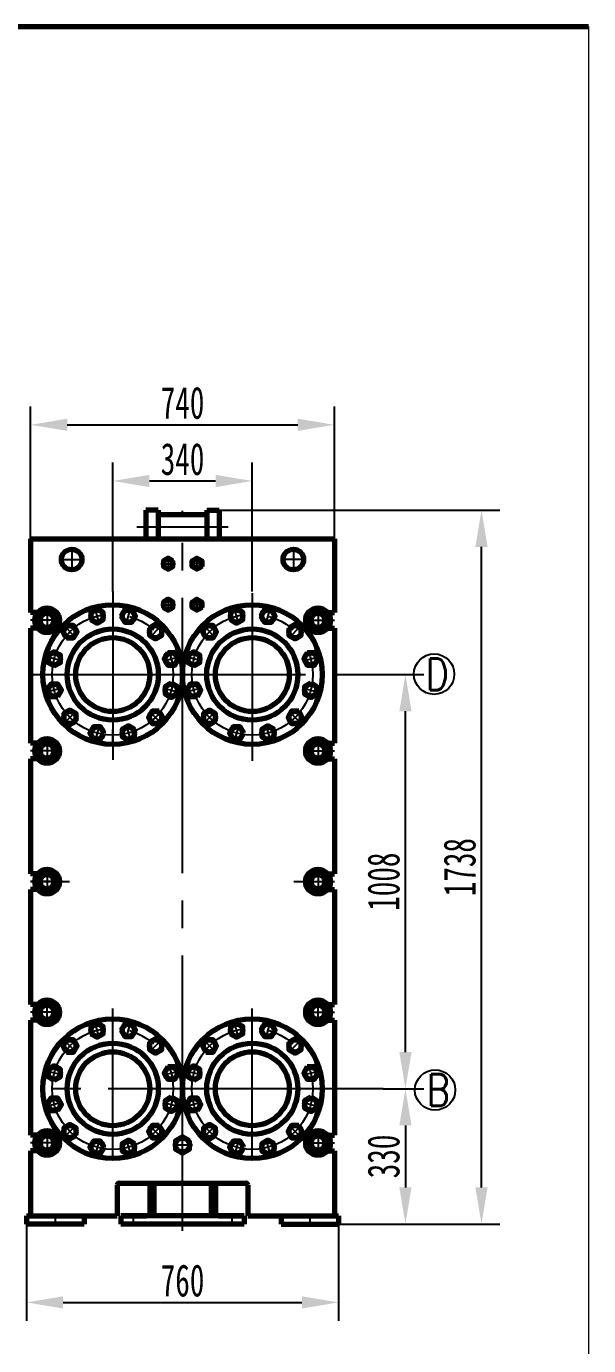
# Model space of a CAD drawing. Header units: millimetres. Extents: x -1351 to 1275, y 768 to 1047.
# Drawn here: x -1232.1 to -1170.7, y 901.9 to 1045.8 of the extents above; entities that cross this region are included whole.
import ezdxf

# ---------------------------------------------------------------- set-up
doc = ezdxf.new("R2010")
doc.units = ezdxf.units.MM
doc.linetypes.add('EB_DASHDOT', pattern=[39, 30, -3, 3, -3])
doc.layers.get('0').update_dxf_attribs({"lineweight": 0})
for name, color, linetype, lineweight in [('CAXA0', 7, 'Continuous', 70), ('CAXA1', 1, 'EB_DASHDOT', 25), ('CAXA3', 7, 'Continuous', 25), ('CAXA4', 3, 'Continuous', 25)]:
    doc.layers.add(name, color=color, linetype=linetype, lineweight=lineweight)
doc.styles.add('HZTXT', font='TXT.SHX', dxfattribs={"width": 0.8, "bigfont": 'HZTXT.SHX'})
doc.styles.add('标准', font='SIMFANG.TTF', dxfattribs={"width": 0.667})
doc.dimstyles.new('标准', dxfattribs={"dimtxt": 3.5, "dimasz": 4, "dimexe": 2, "dimexo": 0, "dimtad": 1, "dimdec": 1, "dimdsep": 46, "dimtxsty": '标准', "dimcen": 0, "dimdle": 6, "dimazin": 2, "dimtfac": 1, "dimtdec": 3, "dimtmove": 0, "dimatfit": 3, "dimfxl": 0, "dimtolj": 1, "dimtzin": 0, "dimarcsym": 0})

# ---------------------------------------------------------------- blocks, each defined once
blk = doc.blocks.new('*D7')
at = {"layer": 'CAXA4', "color": 0, "lineweight": -2}
for p, q in [((-1231.62, 989.86), (-1231.62, 1004.31)), ((-1198.47, 989.44), (-1198.47, 1004.31)), ((-1227.62, 1002.31), (-1202.47, 1002.31))]:
    blk.add_line(p, q, dxfattribs=at)
at = {"layer": 'CAXA4', "color": 0}
for points in [[(-1227.62, 1002.98), (-1227.62, 1001.65), (-1231.62, 1002.31)], [(-1202.47, 1002.98), (-1202.47, 1001.65), (-1198.47, 1002.31)]]:
    blk.add_solid(points, dxfattribs=at)
at = {"layer": 'Defpoints', "color": 0}
for p in [(-1198.47, 1002.31), (-1231.62, 989.86), (-1198.47, 989.44)]:
    blk.add_point(p, dxfattribs=at)
at = {"layer": 'CAXA4', "color": 0, "insert": (-1215.04, 1004.69), "char_height": 3.5, "attachment_point": 5, "style": '标准'}
blk.add_mtext('\\A1;\\fFangSong_GB2312;740', dxfattribs=at)
blk = doc.blocks.new('*D9')
at = {"layer": 'CAXA4', "color": 0, "lineweight": -2}
for p, q in [((-1232.07, 915.16), (-1232.07, 904.63)), ((-1198.02, 915.16), (-1198.02, 904.63)), ((-1228.07, 906.63), (-1202.02, 906.63))]:
    blk.add_line(p, q, dxfattribs=at)
at = {"layer": 'CAXA4', "color": 0}
for points in [[(-1228.07, 907.29), (-1228.07, 905.96), (-1232.07, 906.63)], [(-1202.02, 907.29), (-1202.02, 905.96), (-1198.02, 906.63)]]:
    blk.add_solid(points, dxfattribs=at)
at = {"layer": 'Defpoints', "color": 0}
for p in [(-1232.07, 915.16), (-1198.02, 915.16), (-1198.02, 906.63)]:
    blk.add_point(p, dxfattribs=at)
at = {"layer": 'CAXA4', "color": 0, "insert": (-1215.04, 909), "char_height": 3.5, "attachment_point": 5, "style": '标准'}
blk.add_mtext('\\A1;\\fFangSong_GB2312;760', dxfattribs=at)
blk = doc.blocks.new('*D10')
at = {"layer": 'CAXA4', "color": 0, "lineweight": -2}
for p, q in [((-1198.47, 975.08), (-1188.72, 975.08)), ((-1190.72, 933.92), (-1190.72, 971.08)), ((-1193.15, 929.92), (-1188.72, 929.92))]:
    blk.add_line(p, q, dxfattribs=at)
at = {"layer": 'CAXA4', "color": 0}
for points in [[(-1191.38, 971.08), (-1190.05, 971.08), (-1190.72, 975.08)], [(-1191.38, 933.92), (-1190.05, 933.92), (-1190.72, 929.92)]]:
    blk.add_solid(points, dxfattribs=at)
at = {"layer": 'Defpoints', "color": 0}
for p in [(-1198.47, 975.08), (-1190.72, 975.08), (-1193.15, 929.92)]:
    blk.add_point(p, dxfattribs=at)
at = {"layer": 'CAXA4', "color": 0, "insert": (-1193.09, 952.5), "char_height": 3.5, "attachment_point": 5, "rotation": 90, "style": '标准'}
blk.add_mtext('\\A1;\\fFangSong_GB2312;1008', dxfattribs=at)
blk = doc.blocks.new('*D11')
at = {"layer": 'CAXA4', "color": 0, "lineweight": -2}
for p, q in [((-1192.87, 929.92), (-1188.72, 929.92)), ((-1190.72, 925.92), (-1190.72, 919.16)), ((-1198.02, 915.16), (-1188.72, 915.16))]:
    blk.add_line(p, q, dxfattribs=at)
at = {"layer": 'CAXA4', "color": 0}
for points in [[(-1191.38, 925.92), (-1190.05, 925.92), (-1190.72, 929.92)], [(-1191.38, 919.16), (-1190.05, 919.16), (-1190.72, 915.16)]]:
    blk.add_solid(points, dxfattribs=at)
at = {"layer": 'Defpoints', "color": 0}
for p in [(-1192.87, 929.92), (-1198.02, 915.16), (-1190.72, 915.16)]:
    blk.add_point(p, dxfattribs=at)
at = {"layer": 'CAXA4', "color": 0, "insert": (-1193.09, 922.54), "char_height": 3.5, "attachment_point": 5, "rotation": 90, "style": '标准'}
blk.add_mtext('\\A1;\\fFangSong_GB2312;330', dxfattribs=at)
blk = doc.blocks.new('*D14')
at = {"layer": 'CAXA4', "color": 0, "lineweight": -2}
for p, q in [((-1222.66, 984.13), (-1222.66, 998.19)), ((-1207.43, 984.13), (-1207.43, 998.19)), ((-1218.66, 996.19), (-1211.43, 996.19))]:
    blk.add_line(p, q, dxfattribs=at)
at = {"layer": 'CAXA4', "color": 0}
for points in [[(-1218.66, 996.85), (-1218.66, 995.52), (-1222.66, 996.19)], [(-1211.43, 996.85), (-1211.43, 995.52), (-1207.43, 996.19)]]:
    blk.add_solid(points, dxfattribs=at)
at = {"layer": 'Defpoints', "color": 0}
for p in [(-1207.43, 996.19), (-1222.66, 984.13), (-1207.43, 984.13)]:
    blk.add_point(p, dxfattribs=at)
at = {"layer": 'CAXA4', "color": 0, "insert": (-1215.04, 998.56), "char_height": 3.5, "attachment_point": 5, "style": '标准'}
blk.add_mtext('\\A1;\\fFangSong_GB2312;340', dxfattribs=at)
blk = doc.blocks.new('*D15')
at = {"layer": 'CAXA4', "color": 0, "lineweight": -2}
for p, q in [((-1211.05, 993), (-1180.42, 993)), ((-1182.42, 919.16), (-1182.42, 989)), ((-1198.02, 915.16), (-1180.42, 915.16))]:
    blk.add_line(p, q, dxfattribs=at)
at = {"layer": 'CAXA4', "color": 0}
for points in [[(-1183.08, 989), (-1181.75, 989), (-1182.42, 993)], [(-1183.08, 919.16), (-1181.75, 919.16), (-1182.42, 915.16)]]:
    blk.add_solid(points, dxfattribs=at)
at = {"layer": 'Defpoints', "color": 0}
for p in [(-1211.05, 993), (-1182.42, 993), (-1198.02, 915.16)]:
    blk.add_point(p, dxfattribs=at)
at = {"layer": 'CAXA4', "color": 0, "insert": (-1184.79, 954.08), "char_height": 3.5, "attachment_point": 5, "rotation": 90, "style": '标准'}
blk.add_mtext('\\A1;\\fFangSong_GB2312;1738', dxfattribs=at)

msp = doc.modelspace()

# ---------------------------------------------------------------- linework, layer by layer
for p, q in [((-1170.72273, 1045.75175), (-1170.72273, 1036.95138)), ((-1170.72273, 1036.95138), (-1170.72273, 774.75175))]:
    msp.add_line(p, q)
at = {"layer": 'CAXA0', "color": 0, "linetype": 'Continuous', "lineweight": 70}
for p, q in [((-1350.72273, 1045.75175), (-1170.72273, 1045.75175)), ((-1217.68517, 992.99774), (-1219.02917, 992.99774)), ((-1219.02917, 992.99774), (-1219.02917, 989.86174)), ((-1217.68517, 992.99774), (-1217.68517, 989.86174)), ((-1217.68517, 992.54974), (-1212.39877, 992.54974)), ((-1212.39877, 992.99774), (-1211.05477, 992.99774)), ((-1212.39877, 992.99774), (-1212.39877, 989.86174)), ((-1211.05477, 992.99774), (-1211.05477, 989.86174)), ((-1231.61797, 989.86174), (-1198.46597, 989.86174)), ((-1231.61797, 989.86174), (-1231.61797, 981.84552)), ((-1198.46597, 989.86174), (-1198.46597, 981.84552)), ((-1230.86607, 981.84552), (-1231.61797, 981.84552)), ((-1199.21788, 981.84552), (-1198.46597, 981.84552)), ((-1230.86607, 980.14312), (-1231.61797, 980.14312)), ((-1231.61797, 980.14312), (-1231.61797, 967.59912)), ((-1199.21788, 980.14312), (-1198.46597, 980.14312)), ((-1198.46597, 980.14312), (-1198.46597, 967.59912)), ((-1230.86607, 967.59912), (-1231.61797, 967.59912)), ((-1199.21788, 967.59912), (-1198.46597, 967.59912)), ((-1230.86607, 965.89672), (-1231.61797, 965.89672)), ((-1231.61797, 965.89672), (-1231.61797, 953.35272)), ((-1199.21788, 965.89672), (-1198.46597, 965.89672)), ((-1198.46597, 965.89672), (-1198.46597, 953.35272)), ((-1230.86607, 953.35272), (-1231.61797, 953.35272)), ((-1199.21788, 953.35272), (-1198.46597, 953.35272)), ((-1230.86607, 951.65032), (-1231.61797, 951.65032)), ((-1231.61797, 951.65032), (-1231.61797, 939.10632)), ((-1199.21788, 951.65032), (-1198.46597, 951.65032)), ((-1198.46597, 951.65032), (-1198.46597, 939.10632)), ((-1230.86607, 939.10632), (-1231.61797, 939.10632)), ((-1199.21788, 939.10632), (-1198.46597, 939.10632)), ((-1230.86607, 937.40392), (-1231.61797, 937.40392)), ((-1231.61797, 937.40392), (-1231.61797, 924.85992)), ((-1199.21788, 937.40392), (-1198.46597, 937.40392)), ((-1198.46597, 937.40392), (-1198.46597, 924.85992)), ((-1230.86607, 924.85992), (-1231.61797, 924.85992)), ((-1199.21788, 924.85992), (-1198.46597, 924.85992)), ((-1230.86607, 923.15752), (-1231.61797, 923.15752)), ((-1231.61797, 923.15752), (-1231.61797, 916.05971)), ((-1199.21788, 923.15752), (-1198.46597, 923.15752)), ((-1198.46597, 923.15752), (-1198.46597, 916.05971)), ((-1222.16517, 919.41971), (-1222.16517, 916.05971)), ((-1221.94117, 919.64371), (-1208.14277, 919.64371)), ((-1218.62597, 919.64371), (-1218.62597, 916.05971)), ((-1218.17797, 919.64371), (-1218.17797, 916.05971)), ((-1211.90597, 919.64371), (-1211.90597, 916.05971)), ((-1211.45797, 919.64371), (-1211.45797, 916.05971)), ((-1207.91877, 919.41971), (-1207.91877, 916.05971)), ((-1232.06597, 916.05971), (-1222.16517, 916.05971)), ((-1232.06597, 916.05971), (-1232.06597, 915.16371)), ((-1225.79397, 915.16371), (-1232.06597, 915.16371)), ((-1225.79397, 916.05971), (-1225.79397, 915.16371)), ((-1221.76197, 916.05971), (-1221.76197, 915.16371)), ((-1208.32197, 916.05971), (-1221.76197, 916.05971)), ((-1221.76197, 916.05971), (-1218.96197, 916.05971)), ((-1208.32197, 915.16371), (-1221.76197, 915.16371)), ((-1211.12197, 916.05971), (-1208.32197, 916.05971)), ((-1208.32197, 916.05971), (-1208.32197, 915.16371)), ((-1207.91877, 916.05971), (-1198.01797, 916.05971)), ((-1204.28997, 916.05971), (-1204.28997, 915.16371)), ((-1204.28997, 915.16371), (-1198.01797, 915.16371)), ((-1198.01797, 916.05971), (-1198.01797, 915.16371))]:
    msp.add_line(p, q, dxfattribs=at)
for points in [[(-1216.09008, 987.46672), (-1216.60997, 987.76688), (-1217.12987, 987.46672), (-1217.12987, 986.8664), (-1216.60997, 986.56624), (-1216.09008, 986.8664), (-1216.09008, 987.46672)], [(-1212.95408, 986.8664), (-1213.47397, 986.56624), (-1213.99387, 986.8664), (-1213.99387, 987.46672), (-1213.47397, 987.76688), (-1212.95408, 987.46672), (-1212.95408, 986.8664)], [(-1217.12987, 982.3864), (-1216.60997, 982.08624), (-1216.09008, 982.3864), (-1216.09008, 982.98672), (-1216.60997, 983.28688), (-1217.12987, 982.98672), (-1217.12987, 982.3864)], [(-1212.95408, 982.3864), (-1213.47397, 982.08624), (-1213.99387, 982.3864), (-1213.99387, 982.98672), (-1213.47397, 983.28688), (-1212.95408, 982.98672), (-1212.95408, 982.3864)], [(-1225.04025, 981.07558), (-1224.36825, 980.6876), (-1223.69625, 981.07558), (-1223.69625, 981.85154), (-1224.36825, 982.23952), (-1225.04025, 981.85154), (-1225.04025, 981.07558)], [(-1221.72366, 981.46356), (-1221.33568, 980.79156), (-1220.55972, 980.79156), (-1220.17174, 981.46356), (-1220.55972, 982.13556), (-1221.33568, 982.13556), (-1221.72366, 981.46356)], [(-1209.80825, 981.07558), (-1209.13625, 980.6876), (-1208.46425, 981.07558), (-1208.46425, 981.85154), (-1209.13625, 982.23952), (-1209.80825, 981.85154), (-1209.80825, 981.07558)], [(-1206.49166, 981.46356), (-1206.10368, 980.79156), (-1205.32772, 980.79156), (-1204.93974, 981.46356), (-1205.32772, 982.13556), (-1206.10368, 982.13556), (-1206.49166, 981.46356)], [(-1227.71851, 979.08129), (-1226.94256, 979.08129), (-1226.55458, 979.75329), (-1226.94256, 980.42529), (-1227.71851, 980.42529), (-1228.10649, 979.75329), (-1227.71851, 979.08129)], [(-1218.65741, 980.14127), (-1218.65741, 979.36531), (-1217.98541, 978.97733), (-1217.31341, 979.36531), (-1217.31341, 980.14127), (-1217.98541, 980.52924), (-1218.65741, 980.14127)], [(-1212.48651, 979.08129), (-1211.71056, 979.08129), (-1211.32258, 979.75329), (-1211.71056, 980.42529), (-1212.48651, 980.42529), (-1212.87449, 979.75329), (-1212.48651, 979.08129)], [(-1203.42541, 980.14127), (-1203.42541, 979.36531), (-1202.75341, 978.97733), (-1202.08141, 979.36531), (-1202.08141, 980.14127), (-1202.75341, 980.52924), (-1203.42541, 980.14127)], [(-1229.04081, 976.01504), (-1228.36881, 976.40302), (-1228.36881, 977.17898), (-1229.04081, 977.56696), (-1229.71281, 977.17898), (-1229.71281, 976.40302), (-1229.04081, 976.01504)], [(-1216.66312, 977.463), (-1217.05109, 976.791), (-1216.66312, 976.119), (-1215.88716, 976.119), (-1215.49918, 976.791), (-1215.88716, 977.463), (-1216.66312, 977.463)], [(-1213.80881, 976.01504), (-1213.13681, 976.40302), (-1213.13681, 977.17898), (-1213.80881, 977.56696), (-1214.48081, 977.17898), (-1214.48081, 976.40302), (-1213.80881, 976.01504)], [(-1201.43112, 977.463), (-1201.81909, 976.791), (-1201.43112, 976.119), (-1200.65516, 976.119), (-1200.26718, 976.791), (-1200.65516, 977.463), (-1201.43112, 977.463)], [(-1228.65283, 972.69845), (-1228.26485, 973.37045), (-1228.65283, 974.04245), (-1229.42879, 974.04245), (-1229.81677, 973.37045), (-1229.42879, 972.69845), (-1228.65283, 972.69845)], [(-1216.27514, 974.14641), (-1216.94714, 973.75843), (-1216.94714, 972.98247), (-1216.27514, 972.59449), (-1215.60314, 972.98247), (-1215.60314, 973.75843), (-1216.27514, 974.14641)], [(-1213.42083, 972.69845), (-1213.03285, 973.37045), (-1213.42083, 974.04245), (-1214.19679, 974.04245), (-1214.58477, 973.37045), (-1214.19679, 972.69845), (-1213.42083, 972.69845)], [(-1201.04314, 974.14641), (-1201.71514, 973.75843), (-1201.71514, 972.98247), (-1201.04314, 972.59449), (-1200.37114, 972.98247), (-1200.37114, 973.75843), (-1201.04314, 974.14641)], [(-1226.65854, 970.02018), (-1226.65854, 970.79614), (-1227.33054, 971.18412), (-1228.00254, 970.79614), (-1228.00254, 970.02018), (-1227.33054, 969.6322), (-1226.65854, 970.02018)], [(-1217.59743, 971.08016), (-1218.37339, 971.08016), (-1218.76137, 970.40816), (-1218.37339, 969.73616), (-1217.59743, 969.73616), (-1217.20945, 970.40816), (-1217.59743, 971.08016)], [(-1211.42654, 970.02018), (-1211.42654, 970.79614), (-1212.09854, 971.18412), (-1212.77054, 970.79614), (-1212.77054, 970.02018), (-1212.09854, 969.6322), (-1211.42654, 970.02018)], [(-1202.36543, 971.08016), (-1203.14139, 971.08016), (-1203.52937, 970.40816), (-1203.14139, 969.73616), (-1202.36543, 969.73616), (-1201.97745, 970.40816), (-1202.36543, 971.08016)], [(-1220.2757, 969.08587), (-1220.9477, 969.47385), (-1221.6197, 969.08587), (-1221.6197, 968.30991), (-1220.9477, 967.92193), (-1220.2757, 968.30991), (-1220.2757, 969.08587)], [(-1205.0437, 969.08587), (-1205.7157, 969.47385), (-1206.3877, 969.08587), (-1206.3877, 968.30991), (-1205.7157, 967.92193), (-1205.0437, 968.30991), (-1205.0437, 969.08587)], [(-1223.59229, 968.69789), (-1223.98027, 969.36989), (-1224.75623, 969.36989), (-1225.14421, 968.69789), (-1224.75623, 968.02589), (-1223.98027, 968.02589), (-1223.59229, 968.69789)], [(-1208.36029, 968.69789), (-1208.74827, 969.36989), (-1209.52423, 969.36989), (-1209.91221, 968.69789), (-1209.52423, 968.02589), (-1208.74827, 968.02589), (-1208.36029, 968.69789)], [(-1225.04025, 935.91718), (-1224.36825, 935.5292), (-1223.69625, 935.91718), (-1223.69625, 936.69314), (-1224.36825, 937.08112), (-1225.04025, 936.69314), (-1225.04025, 935.91718)], [(-1221.72366, 936.30516), (-1221.33568, 935.63316), (-1220.55972, 935.63316), (-1220.17174, 936.30516), (-1220.55972, 936.97716), (-1221.33568, 936.97716), (-1221.72366, 936.30516)], [(-1209.80825, 935.91718), (-1209.13625, 935.5292), (-1208.46425, 935.91718), (-1208.46425, 936.69314), (-1209.13625, 937.08112), (-1209.80825, 936.69314), (-1209.80825, 935.91718)], [(-1206.49166, 936.30516), (-1206.10368, 935.63316), (-1205.32772, 935.63316), (-1204.93974, 936.30516), (-1205.32772, 936.97716), (-1206.10368, 936.97716), (-1206.49166, 936.30516)], [(-1227.71851, 933.92289), (-1226.94256, 933.92289), (-1226.55458, 934.59489), (-1226.94256, 935.26689), (-1227.71851, 935.26689), (-1228.10649, 934.59489), (-1227.71851, 933.92289)], [(-1218.65741, 934.98287), (-1218.65741, 934.20691), (-1217.98541, 933.81893), (-1217.31341, 934.20691), (-1217.31341, 934.98287), (-1217.98541, 935.37084), (-1218.65741, 934.98287)], [(-1212.48651, 933.92289), (-1211.71056, 933.92289), (-1211.32258, 934.59489), (-1211.71056, 935.26689), (-1212.48651, 935.26689), (-1212.87449, 934.59489), (-1212.48651, 933.92289)], [(-1203.42541, 934.98287), (-1203.42541, 934.20691), (-1202.75341, 933.81893), (-1202.08141, 934.20691), (-1202.08141, 934.98287), (-1202.75341, 935.37084), (-1203.42541, 934.98287)], [(-1229.04081, 930.85664), (-1228.36881, 931.24462), (-1228.36881, 932.02058), (-1229.04081, 932.40856), (-1229.71281, 932.02058), (-1229.71281, 931.24462), (-1229.04081, 930.85664)], [(-1216.66312, 932.3046), (-1217.05109, 931.6326), (-1216.66312, 930.9606), (-1215.88716, 930.9606), (-1215.49918, 931.6326), (-1215.88716, 932.3046), (-1216.66312, 932.3046)], [(-1213.80881, 930.85664), (-1213.13681, 931.24462), (-1213.13681, 932.02058), (-1213.80881, 932.40856), (-1214.48081, 932.02058), (-1214.48081, 931.24462), (-1213.80881, 930.85664)], [(-1201.43112, 932.3046), (-1201.81909, 931.6326), (-1201.43112, 930.9606), (-1200.65516, 930.9606), (-1200.26718, 931.6326), (-1200.65516, 932.3046), (-1201.43112, 932.3046)], [(-1228.65283, 927.54005), (-1228.26485, 928.21205), (-1228.65283, 928.88405), (-1229.42879, 928.88405), (-1229.81677, 928.21205), (-1229.42879, 927.54005), (-1228.65283, 927.54005)], [(-1216.27514, 928.98801), (-1216.94714, 928.60003), (-1216.94714, 927.82407), (-1216.27514, 927.43609), (-1215.60314, 927.82407), (-1215.60314, 928.60003), (-1216.27514, 928.98801)], [(-1213.42083, 927.54005), (-1213.03285, 928.21205), (-1213.42083, 928.88405), (-1214.19679, 928.88405), (-1214.58477, 928.21205), (-1214.19679, 927.54005), (-1213.42083, 927.54005)], [(-1201.04314, 928.98801), (-1201.71514, 928.60003), (-1201.71514, 927.82407), (-1201.04314, 927.43609), (-1200.37114, 927.82407), (-1200.37114, 928.60003), (-1201.04314, 928.98801)], [(-1226.65854, 924.86178), (-1226.65854, 925.63774), (-1227.33054, 926.02572), (-1228.00254, 925.63774), (-1228.00254, 924.86178), (-1227.33054, 924.4738), (-1226.65854, 924.86178)], [(-1217.59743, 925.92176), (-1218.37339, 925.92176), (-1218.76137, 925.24976), (-1218.37339, 924.57776), (-1217.59743, 924.57776), (-1217.20945, 925.24976), (-1217.59743, 925.92176)], [(-1211.42654, 924.86178), (-1211.42654, 925.63774), (-1212.09854, 926.02572), (-1212.77054, 925.63774), (-1212.77054, 924.86178), (-1212.09854, 924.4738), (-1211.42654, 924.86178)], [(-1202.36543, 925.92176), (-1203.14139, 925.92176), (-1203.52937, 925.24976), (-1203.14139, 924.57776), (-1202.36543, 924.57776), (-1201.97745, 925.24976), (-1202.36543, 925.92176)], [(-1223.59229, 923.53949), (-1223.98027, 924.21149), (-1224.75623, 924.21149), (-1225.14421, 923.53949), (-1224.75623, 922.86749), (-1223.98027, 922.86749), (-1223.59229, 923.53949)], [(-1220.2757, 923.92747), (-1220.9477, 924.31545), (-1221.6197, 923.92747), (-1221.6197, 923.15151), (-1220.9477, 922.76353), (-1220.2757, 923.15151), (-1220.2757, 923.92747)], [(-1214.26601, 924.23571), (-1215.04197, 924.68371), (-1215.81793, 924.23571), (-1215.81793, 923.33971), (-1215.04197, 922.89171), (-1214.26601, 923.33971), (-1214.26601, 924.23571)], [(-1208.36029, 923.53949), (-1208.74827, 924.21149), (-1209.52423, 924.21149), (-1209.91221, 923.53949), (-1209.52423, 922.86749), (-1208.74827, 922.86749), (-1208.36029, 923.53949)], [(-1205.0437, 923.92747), (-1205.7157, 924.31545), (-1206.3877, 923.92747), (-1206.3877, 923.15151), (-1205.7157, 922.76353), (-1205.0437, 923.15151), (-1205.0437, 923.92747)]]:
    msp.add_lwpolyline(points, dxfattribs=at)
for centre, radius in [((-1227.13797, 987.62174), 1.12), ((-1202.94597, 987.62174), 1.12), ((-1216.60997, 987.16656), 0.51989), ((-1213.47397, 987.16656), 0.51989), ((-1222.65797, 975.08072), 7.616), ((-1216.60997, 982.68656), 0.51989), ((-1207.42597, 975.08072), 7.616), ((-1213.47397, 982.68656), 0.51989), ((-1229.82597, 980.99432), 1.344), ((-1229.82597, 980.99432), 0.8064), ((-1224.36825, 981.46356), 0.672), ((-1220.9477, 981.46356), 0.672), ((-1209.13625, 981.46356), 0.672), ((-1205.7157, 981.46356), 0.672), ((-1200.25797, 980.99432), 1.344), ((-1200.25797, 980.99432), 0.8064), ((-1227.33054, 979.75329), 0.672), ((-1222.65797, 975.08072), 4.9728), ((-1217.98541, 979.75329), 0.672), ((-1212.09854, 979.75329), 0.672), ((-1207.42597, 975.08072), 4.9728), ((-1202.75341, 979.75329), 0.672), ((-1222.65797, 975.08072), 4.032), ((-1207.42597, 975.08072), 4.032), ((-1229.04081, 976.791), 0.672), ((-1216.27514, 976.791), 0.672), ((-1213.80881, 976.791), 0.672), ((-1201.04314, 976.791), 0.672), ((-1229.04081, 973.37045), 0.672), ((-1216.27514, 973.37045), 0.672), ((-1213.80881, 973.37045), 0.672), ((-1201.04314, 973.37045), 0.672), ((-1227.33054, 970.40816), 0.672), ((-1217.98541, 970.40816), 0.672), ((-1212.09854, 970.40816), 0.672), ((-1202.75341, 970.40816), 0.672), ((-1229.82597, 966.74792), 1.344), ((-1224.36825, 968.69789), 0.672), ((-1220.9477, 968.69789), 0.672), ((-1209.13625, 968.69789), 0.672), ((-1205.7157, 968.69789), 0.672), ((-1200.25797, 966.74792), 1.344), ((-1229.82597, 966.74792), 0.8064), ((-1200.25797, 966.74792), 0.8064), ((-1229.82597, 952.50152), 1.344), ((-1200.25797, 952.50152), 1.344), ((-1229.82597, 952.50152), 0.8064), ((-1200.25797, 952.50152), 0.8064), ((-1229.82597, 938.25512), 1.344), ((-1200.25797, 938.25512), 1.344), ((-1229.82597, 938.25512), 0.8064), ((-1200.25797, 938.25512), 0.8064), ((-1222.65797, 929.92232), 7.616), ((-1224.36825, 936.30516), 0.672), ((-1220.9477, 936.30516), 0.672), ((-1207.42597, 929.92232), 7.616), ((-1209.13625, 936.30516), 0.672), ((-1205.7157, 936.30516), 0.672), ((-1227.33054, 934.59489), 0.672), ((-1217.98541, 934.59489), 0.672), ((-1212.09854, 934.59489), 0.672), ((-1202.75341, 934.59489), 0.672), ((-1222.65797, 929.92232), 4.9728), ((-1222.65797, 929.92232), 4.032), ((-1207.42597, 929.92232), 4.9728), ((-1207.42597, 929.92232), 4.032), ((-1229.04081, 931.6326), 0.672), ((-1216.27514, 931.6326), 0.672), ((-1213.80881, 931.6326), 0.672), ((-1201.04314, 931.6326), 0.672), ((-1229.04081, 928.21205), 0.672), ((-1216.27514, 928.21205), 0.672), ((-1213.80881, 928.21205), 0.672), ((-1201.04314, 928.21205), 0.672), ((-1229.82597, 924.00872), 1.344), ((-1227.33054, 925.24976), 0.672), ((-1217.98541, 925.24976), 0.672), ((-1212.09854, 925.24976), 0.672), ((-1202.75341, 925.24976), 0.672), ((-1200.25797, 924.00872), 1.344), ((-1229.82597, 924.00872), 0.8064), ((-1224.36825, 923.53949), 0.672), ((-1220.9477, 923.53949), 0.672), ((-1215.04197, 923.78771), 0.77596), ((-1209.13625, 923.53949), 0.672), ((-1205.7157, 923.53949), 0.672), ((-1200.25797, 924.00872), 0.8064)]:
    msp.add_circle(centre, radius, dxfattribs=at)
for centre, start, end in [((-1221.94117, 919.41971), 90, 180), ((-1208.14277, 919.41971), 0, 90)]:
    msp.add_arc(centre, 0.224, start, end, dxfattribs=at)
at = {"layer": 'CAXA1', "color": 0, "linetype": 'EB_DASHDOT', "lineweight": 25}
for p, q in [((-1215.04197, 914.44153), (-1215.04197, 992.91655)), ((-1220.01477, 991.20574), (-1210.06917, 991.20574)), ((-1227.13797, 988.96574), (-1227.13797, 986.27774)), ((-1202.94597, 988.96574), (-1202.94597, 986.27774)), ((-1228.48197, 987.62174), (-1225.79397, 987.62174)), ((-1217.41637, 987.16656), (-1215.80357, 987.16656)), ((-1216.60997, 987.97296), (-1216.60997, 986.36016)), ((-1212.66757, 987.16656), (-1214.28037, 987.16656)), ((-1213.47397, 987.97296), (-1213.47397, 986.36016)), ((-1201.60197, 987.62174), (-1204.28997, 987.62174)), ((-1222.65797, 984.13351), (-1222.65797, 965.79443)), ((-1207.42597, 983.94652), (-1207.42597, 965.66188)), ((-1229.82597, 982.56232), (-1229.82597, 979.42632)), ((-1217.41637, 982.68656), (-1215.80357, 982.68656)), ((-1216.60997, 983.49296), (-1216.60997, 981.88016)), ((-1212.66757, 982.68656), (-1214.28037, 982.68656)), ((-1213.47397, 983.49296), (-1213.47397, 981.88016)), ((-1200.25797, 982.56232), (-1200.25797, 979.42632)), ((-1228.25797, 980.99432), (-1231.61797, 980.99432)), ((-1224.19432, 980.81446), (-1224.51687, 982.01823)), ((-1221.12162, 980.81446), (-1220.79908, 982.01823)), ((-1208.96232, 980.81446), (-1209.28487, 982.01823)), ((-1205.88962, 980.81446), (-1205.56708, 982.01823)), ((-1201.82597, 980.99432), (-1198.46597, 980.99432)), ((-1226.85536, 979.27811), (-1227.73658, 980.15933)), ((-1218.46059, 979.27811), (-1217.57937, 980.15933)), ((-1211.62336, 979.27811), (-1212.50458, 980.15933)), ((-1203.22859, 979.27811), (-1202.34737, 980.15933)), ((-1228.39171, 976.61707), (-1229.59547, 976.93962)), ((-1216.92424, 976.61707), (-1215.72047, 976.93962)), ((-1213.15971, 976.61707), (-1214.36347, 976.93962)), ((-1201.69224, 976.61707), (-1200.48847, 976.93962)), ((-1231.61797, 975.08072), (-1198.46597, 975.08072)), ((-1230.27397, 975.08072), (-1228.63877, 975.08072)), ((-1215.04197, 975.08072), (-1213.40677, 975.08072)), ((-1228.39171, 973.54437), (-1229.59547, 973.22183)), ((-1216.92424, 973.54437), (-1215.72047, 973.22183)), ((-1213.15971, 973.54437), (-1214.36347, 973.22183)), ((-1201.69224, 973.54437), (-1200.48847, 973.22183)), ((-1226.85536, 970.88334), (-1227.73658, 970.00212)), ((-1218.46059, 970.88334), (-1217.57937, 970.00212)), ((-1211.62336, 970.88334), (-1212.50458, 970.00212)), ((-1203.22859, 970.88334), (-1202.34737, 970.00212)), ((-1229.82597, 968.31592), (-1229.82597, 965.17992)), ((-1224.19432, 969.34699), (-1224.51687, 968.14322)), ((-1222.65797, 967.46472), (-1222.65797, 969.09992)), ((-1221.12162, 969.34699), (-1220.79908, 968.14322)), ((-1208.96232, 969.34699), (-1209.28487, 968.14322)), ((-1205.88962, 969.34699), (-1205.56708, 968.14322)), ((-1200.25797, 968.31592), (-1200.25797, 965.17992)), ((-1228.25797, 966.74792), (-1231.61797, 966.74792)), ((-1201.82597, 966.74792), (-1198.46597, 966.74792)), ((-1229.82597, 954.06952), (-1229.82597, 950.93352)), ((-1200.25797, 954.06952), (-1200.25797, 950.93352)), ((-1231.61797, 952.50152), (-1227.37611, 952.50152)), ((-1228.25797, 952.50152), (-1231.61797, 952.50152)), ((-1202.9091, 952.50152), (-1198.46597, 952.50152)), ((-1201.82597, 952.50152), (-1198.46597, 952.50152)), ((-1229.82597, 936.68712), (-1229.82597, 939.82312)), ((-1200.25797, 936.68712), (-1200.25797, 939.82312)), ((-1228.25797, 938.25512), (-1231.61797, 938.25512)), ((-1222.65797, 922.30632), (-1222.65797, 938.68637)), ((-1207.42597, 922.30632), (-1207.42597, 938.68637)), ((-1201.82597, 938.25512), (-1198.46597, 938.25512)), ((-1224.19432, 935.65606), (-1224.51687, 936.85983)), ((-1221.12162, 935.65606), (-1220.79908, 936.85983)), ((-1208.96232, 935.65606), (-1209.28487, 936.85983)), ((-1205.88962, 935.65606), (-1205.56708, 936.85983)), ((-1226.85536, 934.11971), (-1227.73658, 935.00093)), ((-1218.46059, 934.11971), (-1217.57937, 935.00093)), ((-1211.62336, 934.11971), (-1212.50458, 935.00093)), ((-1203.22859, 934.11971), (-1202.34737, 935.00093)), ((-1228.39171, 931.45867), (-1229.59547, 931.78122)), ((-1216.92424, 931.45867), (-1215.72047, 931.78122)), ((-1213.15971, 931.45867), (-1214.36347, 931.78122)), ((-1201.69224, 931.45867), (-1200.48847, 931.78122)), ((-1193.14867, 929.92232), (-1231.61797, 929.92232)), ((-1228.39171, 928.38597), (-1229.59547, 928.06343)), ((-1216.92424, 928.38597), (-1215.72047, 928.06343)), ((-1213.15971, 928.38597), (-1214.36347, 928.06343)), ((-1201.69224, 928.38597), (-1200.48847, 928.06343)), ((-1229.82597, 925.57672), (-1229.82597, 922.44072)), ((-1226.85536, 925.72494), (-1227.73658, 924.84372)), ((-1218.46059, 925.72494), (-1217.57937, 924.84372)), ((-1211.62336, 925.72494), (-1212.50458, 924.84372)), ((-1203.22859, 925.72494), (-1202.34737, 924.84372)), ((-1200.25797, 925.57672), (-1200.25797, 922.44072)), ((-1228.25797, 924.00872), (-1231.61797, 924.00872)), ((-1224.19432, 924.18859), (-1224.51687, 922.98482)), ((-1221.12162, 924.18859), (-1220.79908, 922.98482)), ((-1213.96677, 923.78771), (-1216.11717, 923.78771)), ((-1208.96232, 924.18859), (-1209.28487, 922.98482)), ((-1205.88962, 924.18859), (-1205.56708, 922.98482)), ((-1201.82597, 924.00872), (-1198.46597, 924.00872)), ((-1228.92997, 916.23846), (-1228.92997, 914.91077)), ((-1220.41797, 916.23846), (-1220.41797, 914.91077)), ((-1209.66597, 916.23846), (-1209.66597, 914.91077)), ((-1201.15397, 916.23846), (-1201.15397, 914.91077))]:
    msp.add_line(p, q, dxfattribs=at)
for centre in [(-1222.65797, 975.08072), (-1222.65797, 975.08072), (-1207.42597, 975.08072), (-1207.42597, 975.08072), (-1222.65797, 929.92232), (-1222.65797, 929.92232), (-1207.42597, 929.92232), (-1207.42597, 929.92232)]:
    msp.add_circle(centre, 6.608, dxfattribs=at)
at = {"layer": 'CAXA3', "color": 0, "linetype": 'Continuous', "lineweight": 25}
for centre in [(-1187.58806, 975.12688), (-1187.47764, 929.78615)]:
    msp.add_circle(centre, 2.2044, dxfattribs=at)
for centre, start, end in [((-1229.82597, 980.99432), 291.9409878, 204.3990929), ((-1200.25797, 980.99432), 335.6009071, 248.0590122), ((-1229.82597, 966.74792), 291.9409878, 204.3990929), ((-1200.25797, 966.74792), 335.6009071, 248.0590122), ((-1229.82597, 952.50152), 291.9409878, 204.3990929), ((-1200.25797, 952.50152), 335.6009071, 248.0590122), ((-1229.82597, 938.25512), 155.6009071, 68.0590122), ((-1200.25797, 938.25512), 111.9409878, 24.3990929), ((-1229.82597, 924.00872), 291.9409878, 204.3990929), ((-1200.25797, 924.00872), 335.6009071, 248.0590122)]:
    msp.add_arc(centre, 0.5824, start, end, dxfattribs=at)

# ---------------------------------------------------------------- texts
at = {"layer": 'CAXA3', "color": 0, "linetype": 'Continuous', "lineweight": 25, "char_height": 3.456, "attachment_point": 1, "style": 'HZTXT'}
for s, insert in [('D', (-1188.49242, 976.84975)), ('B', (-1188.38201, 931.50901))]:
    msp.add_mtext(s, dxfattribs=dict(at, insert=insert))

# ---------------------------------------------------------------- dimensions: what is measured, and where the dimension line sits
at = {"layer": 'CAXA4', "color": 0}
for base, p1, p2, text, picture, middle in [((-1198.46597, 1002.31334), (-1231.61797, 989.86174), (-1198.46597, 989.44449), '\\fFangSong_GB2312;740', '*D7', (-1215.04197, 1004.68834)), ((-1207.42597, 996.18589), (-1222.65797, 984.13351), (-1207.42597, 984.13351), '\\fFangSong_GB2312;340', '*D14', (-1215.04197, 998.56089)), ((-1198.01797, 906.62575), (-1232.06597, 915.16371), (-1198.01797, 915.16371), '\\fFangSong_GB2312;760', '*D9', (-1215.04197, 909.00075))]:
    dim = msp.add_linear_dim(base=base, p1=p1, p2=p2, text=text, dimstyle='标准', dxfattribs=at)
    dim.commit()
    dim.dimension.update_dxf_attribs({"geometry": picture, "text_midpoint": middle})
for base, p1, p2, text, picture, middle in [((-1182.41526, 992.99774), (-1198.01797, 915.16371), (-1211.05477, 992.99774), '\\fFangSong_GB2312;1738', '*D15', (-1184.79026, 954.08072)), ((-1190.71602, 975.08072), (-1193.14867, 929.92232), (-1198.46597, 975.08072), '\\fFangSong_GB2312;1008', '*D10', (-1193.09102, 952.50152)), ((-1190.71602, 915.16371), (-1192.86867, 929.92232), (-1198.01797, 915.16371), '\\fFangSong_GB2312;330', '*D11', (-1193.09102, 922.54302))]:
    dim = msp.add_linear_dim(base=base, p1=p1, p2=p2, angle=90, text=text, dimstyle='标准', dxfattribs=at)
    dim.commit()
    dim.dimension.update_dxf_attribs({"geometry": picture, "text_midpoint": middle})

doc.saveas('drawing.dxf')
